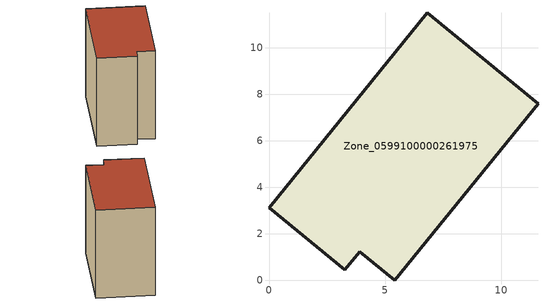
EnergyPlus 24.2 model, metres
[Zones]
Zone_0599100000261975
 floor ground (C_G): 3.9,1.23 3.27,0.46 0,3.13 6.8,11.51 11.57,7.6 5.4,0 z0
 wall outside (C_F): 6.8,11.51 0,3.13 3.27,0.46 3.9,1.23 5.4,0 11.57,7.6 6.8,11.51 z0:10.29
 roof outside (C_R): 5.4,0 11.57,7.6 6.8,11.51 0,3.13 3.27,0.46 3.9,1.23 z10.29
[BUILDING]
Pand.0599100000261975: North Axis=0; Terrain=City; Loads Convergence Tolerance Value=0.04; Temperature Convergence Tolerance Value=0.4; Solar Distribution=FullExterior; Maximum Number of Warmup Days=25; Minimum Number of Warmup Days=1
[Site:Location]
Rotterdam.The.Hague.AP_ZH_NLD Design_Conditions: Latitude=51.96; Longitude=4.45; Time Zone=1; Elevation=-4.5
[SITE:GROUNDTEMPERATURE:BUILDINGSURFACE]
18, 18, 18, 18, 18, 18, 18, 18, 18, 18, 18, 18
[MATERIAL] Thermal Absorptance=0.9; Solar Absorptance=0.7; Visible Absorptance=0.7
Name | Roughness | Thickness | Conductivity | Density | Specific Heat
G.TI.1946 | MediumSmooth | 0.15 | 1 | 540 | 1210
F.TI.1946 | Rough | 0.3 | 0.857143 | 1920 | 840
R.TI.1946 | MediumRough | 0.2 | 0.1 | 1500 | 1000
[CONSTRUCTION]
C_G: G.TI.1946
C_F: F.TI.1946
C_R: R.TI.1946
[ZONE]
Zone_0599100000261975: Type=1; Multiplier=1; Ceiling Height=Autocalculate; Volume=Autocalculate; Floor Area=autocalculate; Part of Total Floor Area=Yes
[ZONEINFILTRATION:DESIGNFLOWRATE]
Infil_Zone_0599100000261975: Zone or ZoneList or Space or SpaceList=Zone_0599100000261975; Schedule=AlwaysOn; Design Flow Rate Calculation Method=Flow/Area; Flow Rate per Floor Area=0.003; Constant Term Coefficient=1; Temperature Term Coefficient=0; Velocity Term Coefficient=0; Velocity Squared Term Coefficient=0
[HVACTEMPLATE:ZONE:IDEALLOADSAIRSYSTEM]
Zone_0599100000261975: Maximum Heating Supply Air Temperature=50; Minimum Cooling Supply Air Temperature=13; Maximum Heating Supply Air Humidity Ratio=0.0156; Minimum Cooling Supply Air Humidity Ratio=0.0077; Heating Limit=NoLimit; Cooling Limit=NoLimit; Dehumidification Control Type=ConstantSensibleHeatRatio; Cooling Sensible Heat Ratio=0.7; Dehumidification Setpoint=60; Humidification Control Type=None; Humidification Setpoint=30; Outdoor Air Method=None; Outdoor Air Flow Rate per Person=0.00944; Outdoor Air Flow Rate per Zone Floor Area=0; Outdoor Air Flow Rate per Zone=0; Demand Controlled Ventilation Type=None; Outdoor Air Economizer Type=NoEconomizer; Heat Recovery Type=None; Sensible Heat Recovery Effectiveness=0.7; Latent Heat Recovery Effectiveness=0.65
[ZONECONTROL:THERMOSTAT]
ThermostatControl_Zone_0599100000261975: Zone or ZoneList=Zone_0599100000261975; Control Type Schedule=DualSetpointControlType; Control 1=Thermostat_Zone_0599100000261975; Temperature Difference Between Cutout And Setpoint=0
[THERMOSTATSETPOINT:DUALSETPOINT]
Thermostat_Zone_0599100000261975: Heating Setpoint Temperature Schedule=HeatingSetpoint_Zone_0599100000261975; Cooling Setpoint Temperature Schedule=CoolingSetpoint_Zone_0599100000261975
[SCHEDULE:COMPACT]
HeatingSetpoint_Zone_0599100000261975: Through: 12/31, For: AllDays, Until: 24:00, 21
CoolingSetpoint_Zone_0599100000261975: Through: 12/31, For: AllDays, Until: 24:00, 24
DualSetpointControlType: Through: 12/31, For: AllDays, Until: 24:00, 4
AlwaysOn: Through: 12/31, For: AllDays, Until: 24:00, 1
